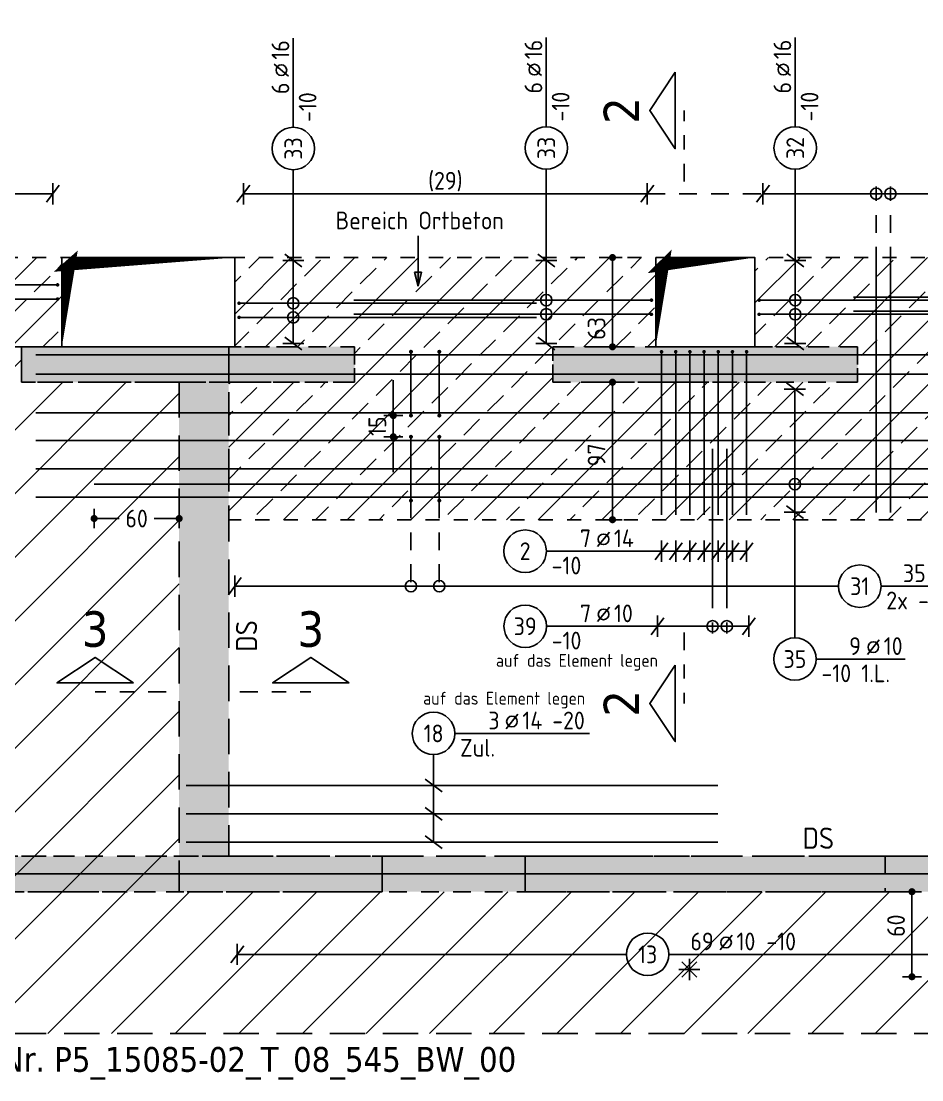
# Model space of a CAD drawing. Extents: x -10 to 81.4, y -8.3 to 49.1.
# Drawn here: x 22.75 to 29.11, y 22 to 29.47 of the extents above; entities that cross this region are included whole.
import ezdxf
from ezdxf.enums import TextEntityAlignment as Align

# ---------------------------------------------------------------- set-up
doc = ezdxf.new("R2010")
doc.units = 0
doc.header["$LTSCALE"] = 0.5
for name, pattern in [('AUSGEZOGEN', [1000.01, 1000, 0.01]), ('DASHED', [0.75, 0.5, -0.25]), ('DOT', [0.175, 0.05, -0.125]), ('STRICHLINIE', [0.75, 0.5, -0.25]), ('STRICHPUNKT2', [0.55, 0.25, -0.125, 0.05, -0.125]), ('VERDECKT', [0.375, 0.25, -0.125])]:
    doc.linetypes.add(name, pattern=pattern)
for name, color, linetype in [('1.OG', 7, 'Continuous'), ('ACHSEN', 7, 'Continuous'), ('BETON', 7, 'Continuous'), ('DS', 7, 'Continuous'), ('grau_hell', 7, 'Continuous'), ('grau_mittel', 7, 'Continuous'), ('HILFE', 7, 'Continuous'), ('MASSE', 7, 'Continuous'), ('OBJEKT', 7, 'Continuous'), ('RND', 7, 'Continuous'), ('SCHATTEN', 7, 'Continuous'), ('SCHNITTE', 7, 'Continuous'), ('SCHRAFF', 7, 'Continuous'), ('TEXT', 7, 'Continuous'), ('VERDECKT', 7, 'Continuous'), ('VERDECKT2', 7, 'Continuous')]:
    doc.layers.add(name, color=color, linetype=linetype)
doc.styles.add('helv', font='tahoma.ttf')
doc.styles.add('txt', font='isocp.shx')
doc.dimstyles.new('DOT_I', dxfattribs={"dimscale": 0.5, "dimtxt": 0.25, "dimasz": 0.25, "dimexe": 0.1, "dimexo": 0.3, "dimgap": 0.1, "dimtad": 1, "dimdec": 3, "dimzin": 3, "dimtxsty": 'txt', "dimblk": 'DOT', "dimblk1": 'DOT', "dimblk2": 'DOT', "dimsah": 1, "dimcen": 0.1, "dimse1": 1, "dimse2": 1, "dimazin": 0, "dimtfac": 1, "dimtdec": 4, "dimtix": 1, "dimtmove": 2, "dimatfit": 3, "dimfxl": 0, "dimtvp": 1, "dimtolj": 1, "dimtzin": 0, "dimarcsym": 0})

# ---------------------------------------------------------------- blocks, each defined once
blk = doc.blocks.new('RND_LEI')
at = {"layer": 'RND', "color": 7, "linetype": 'Continuous'}
blk.add_line((1.022, 0.066), (1.19, 0.27), dxfattribs=at)
for centre, radius in [((0, 0), 0.3), ((1.106, 0.168), 0.075)]:
    blk.add_circle(centre, radius, dxfattribs=at)
at = {"layer": 'RND', "color": 7, "linetype": 'Continuous', "style": 'txt'}
blk.add_attdef('ANZ', text='', height=0.25, dxfattribs=at).set_placement((0.931, 0.057), align=Align.RIGHT)
for tag, p in [('DUM', (1.253, 0.057)), ('ABSTD', (1.674, 0.057)), ('POSTXT', (0.374, -0.327))]:
    blk.add_attdef(tag, p, '', height=0.25, dxfattribs=at)
blk.add_attdef('POSL', text='', height=0.25, dxfattribs=at).set_placement((0, 0), align=Align.MIDDLE)
blk = doc.blocks.new('lei_gre')
at = {"layer": 'RND', "color": 7, "linetype": 'Continuous'}
for p, q in [((0, 0.15), (0, -0.15)), ((-0.09, -0.12), (0.09, 0.12))]:
    blk.add_line(p, q, dxfattribs=at)
blk = doc.blocks.new('SCHN-1')
at = {"layer": 'SCHNITTE', "color": 5, "linetype": 'Continuous'}
blk.add_lwpolyline([(0.54, 0.125), (0, 0.485), (-0.54, 0.125)], close=True, dxfattribs=at)
at = {"layer": 'SCHNITTE', "color": 6, "linetype": 'Continuous', "style": 'helv'}
blk.add_attdef('SCHN-1', text='', height=0.5, dxfattribs=at).set_placement((0, 0.635), align=Align.CENTER)
blk = doc.blocks.new('DOT')
at = {"layer": 'MASSE', "color": 7, "linetype": 'Continuous'}
for p, q in [((0, 0), (-1, 0)), ((0, 0.54), (0, -0.54))]:
    blk.add_line(p, q, dxfattribs=at)
at = {"layer": 'MASSE', "color": 7, "linetype": 'Continuous', "const_width": 0.2}
blk.add_lwpolyline([(-0.1, 0, 1), (0.1, 0, 1)], format="xyb", close=True, dxfattribs=at)
blk = doc.blocks.new('*D165')
at = {"layer": 'Defpoints', "color": 0, "linetype": 'AUSGEZOGEN', "transparency": 16777216}
for p in [(29.0379, 23.3263), (29.0379, 23.3263), (29.0379, 22.7263)]:
    blk.add_point(p, dxfattribs=at)
at = {"layer": 'MASSE', "color": 0, "linetype": 'AUSGEZOGEN', "lineweight": -2, "transparency": 16777216}
blk.add_line((29.0379, 22.8513), (29.0379, 23.2013), dxfattribs=at)
at = {"layer": 'MASSE', "color": 0, "linetype": 'AUSGEZOGEN', "lineweight": -2, "transparency": 16777216, "xscale": 0.125, "yscale": 0.125, "zscale": 0.125}
for p, rotation in [((29.0379, 23.3263), 90), ((29.0379, 22.7263), 270)]:
    blk.add_blockref('DOT', p, dxfattribs=dict(at, rotation=rotation))
at = {"layer": 'MASSE', "color": 0, "linetype": 'AUSGEZOGEN', "transparency": 16777216, "insert": (28.9254, 23.0863), "char_height": 0.125, "attachment_point": 5, "rotation": 90, "style": 'txt'}
blk.add_mtext('\\A1;60', dxfattribs=at)
blk = doc.blocks.new('748860')
at = {"layer": 'HILFE', "color": 102, "linetype": 'AUSGEZOGEN'}
for p, q in [((0, 0.075), (0, -0.075)), ((0.075, 0), (-0.075, 0)), ((0.053, -0.053), (-0.053, 0.053)), ((0.053, 0.053), (-0.053, -0.053))]:
    blk.add_line(p, q, dxfattribs=at)
blk = doc.blocks.new('Pfeillinie')
at = {"layer": 'TEXT', "linetype": 'Continuous'}
blk.add_hatch(color=7, dxfattribs=at).paths.add_polyline_path([(0, 0), (-0.8, 0.2), (-0.8, 0), (-0.8, -0.2)])
at = {"layer": 'TEXT', "color": 7, "linetype": 'Continuous'}
for p, q in [((-0.8, 0), (-0.8, 0.2)), ((-0.8, 0.2), (0, 0)), ((-0.8, 0), (-0.8, -0.2)), ((-0.8, -0.2), (0, 0))]:
    blk.add_line(p, q, dxfattribs=at)
blk = doc.blocks.new('*D176')
at = {"layer": 'Defpoints', "color": 0, "linetype": 'AUSGEZOGEN', "transparency": 16777216}
for p in [(25.3779, 26.6863), (25.3779, 26.6863), (25.3779, 26.5363)]:
    blk.add_point(p, dxfattribs=at)
at = {"layer": 'MASSE', "color": 0, "linetype": 'AUSGEZOGEN', "lineweight": -2, "transparency": 16777216}
for p, q in [((25.3779, 26.8113), (25.3779, 26.9363)), ((25.3779, 26.5363), (25.3779, 26.6863)), ((25.3779, 26.4113), (25.3779, 26.2863))]:
    blk.add_line(p, q, dxfattribs=at)
at = {"layer": 'MASSE', "color": 0, "linetype": 'AUSGEZOGEN', "lineweight": -2, "transparency": 16777216, "xscale": 0.125, "yscale": 0.125, "zscale": 0.125}
for p, rotation in [((25.3779, 26.6863), 270), ((25.3779, 26.5363), 90)]:
    blk.add_blockref('DOT', p, dxfattribs=dict(at, rotation=rotation))
at = {"layer": 'MASSE', "color": 0, "linetype": 'AUSGEZOGEN', "transparency": 16777216, "insert": (25.2654, 26.6113), "char_height": 0.125, "attachment_point": 5, "rotation": 90, "style": 'txt'}
blk.add_mtext('\\A1;15', dxfattribs=at)
blk = doc.blocks.new('*D177')
at = {"layer": 'Defpoints', "color": 0, "linetype": 'AUSGEZOGEN', "transparency": 16777216}
for p in [(23.267, 25.9595), (23.267, 25.9595), (23.867, 25.9595)]:
    blk.add_point(p, dxfattribs=at)
at = {"layer": 'MASSE', "color": 0, "linetype": 'AUSGEZOGEN', "lineweight": -2, "transparency": 16777216}
for p, q in [((23.392, 25.9595), (23.4444, 25.9595)), ((23.742, 25.9595), (23.6895, 25.9595))]:
    blk.add_line(p, q, dxfattribs=at)
at = {"layer": 'MASSE', "color": 0, "linetype": 'AUSGEZOGEN', "lineweight": -2, "transparency": 16777216, "xscale": 0.125, "yscale": 0.125, "zscale": 0.125, "rotation": 180}
blk.add_blockref('DOT', (23.267, 25.9595), dxfattribs=at)
at = {"layer": 'MASSE', "color": 0, "linetype": 'AUSGEZOGEN', "lineweight": -2, "transparency": 16777216, "xscale": 0.125, "yscale": 0.125, "zscale": 0.125}
blk.add_blockref('DOT', (23.867, 25.9595), dxfattribs=at)
at = {"layer": 'MASSE', "color": 0, "linetype": 'AUSGEZOGEN', "transparency": 16777216, "insert": (23.567, 25.9595), "char_height": 0.125, "attachment_point": 5, "style": 'txt'}
blk.add_mtext('\\A1;60', dxfattribs=at)
blk = doc.blocks.new('*D178')
at = {"layer": 'Defpoints', "color": 0, "linetype": 'AUSGEZOGEN', "transparency": 16777216}
for p in [(26.9247, 27.8013), (26.9247, 27.8013), (26.9247, 27.1713)]:
    blk.add_point(p, dxfattribs=at)
at = {"layer": 'MASSE', "color": 0, "linetype": 'AUSGEZOGEN', "lineweight": -2, "transparency": 16777216}
blk.add_line((26.9247, 27.2963), (26.9247, 27.6763), dxfattribs=at)
at = {"layer": 'MASSE', "color": 0, "linetype": 'AUSGEZOGEN', "lineweight": -2, "transparency": 16777216, "xscale": 0.125, "yscale": 0.125, "zscale": 0.125}
for p, rotation in [((26.9247, 27.8013), 90), ((26.9247, 27.1713), 270)]:
    blk.add_blockref('DOT', p, dxfattribs=dict(at, rotation=rotation))
at = {"layer": 'MASSE', "color": 0, "linetype": 'AUSGEZOGEN', "transparency": 16777216, "insert": (26.8122, 27.3009), "char_height": 0.125, "attachment_point": 5, "rotation": 90, "style": 'txt'}
blk.add_mtext('\\A1;63', dxfattribs=at)
blk = doc.blocks.new('*D179')
at = {"layer": 'Defpoints', "color": 0, "linetype": 'AUSGEZOGEN', "transparency": 16777216}
for p in [(26.9247, 26.9213), (26.9247, 26.9213), (26.9247, 25.9513)]:
    blk.add_point(p, dxfattribs=at)
at = {"layer": 'MASSE', "color": 0, "linetype": 'AUSGEZOGEN', "lineweight": -2, "transparency": 16777216}
blk.add_line((26.9247, 26.0763), (26.9247, 26.7963), dxfattribs=at)
at = {"layer": 'MASSE', "color": 0, "linetype": 'AUSGEZOGEN', "lineweight": -2, "transparency": 16777216, "xscale": 0.125, "yscale": 0.125, "zscale": 0.125}
for p, rotation in [((26.9247, 26.9213), 90), ((26.9247, 25.9513), 270)]:
    blk.add_blockref('DOT', p, dxfattribs=dict(at, rotation=rotation))
at = {"layer": 'MASSE', "color": 0, "linetype": 'AUSGEZOGEN', "transparency": 16777216, "insert": (26.8122, 26.4084), "char_height": 0.125, "attachment_point": 5, "rotation": 90, "style": 'txt'}
blk.add_mtext('\\A1;97', dxfattribs=at)

msp = doc.modelspace()

# ---------------------------------------------------------------- hatches: boundary and pattern name
at = {"layer": '1.OG', "linetype": 'AUSGEZOGEN'}
h = msp.add_hatch(dxfattribs=at)
h.set_pattern_fill('DOTS', scale=0.8, double=1)
h.set_pattern_definition([(0, (-74.13047, 277.732794), (0.025, 0.05), [0, -0.05])])
h.paths.add_polyline_path([(4.6895, 37.5263), (8.1795, 37.5263), (8.1795, 29.5763), (8.5795, 29.5763), (8.5795, 29.8263), (8.4295, 29.8263), (8.4295, 37.5263), (10.6795, 37.5263), (10.6795, 29.8263), (9.4645, 29.8263), (9.4645, 29.5763), (10.9295, 29.5763), (10.9295, 37.8263), (4.5295, 37.8263), (4.5295, 30.7513), (4.4795, 30.7513), (4.4795, 26.0213), (4.0245, 26.0213), (4.0245, 25.7213), (4.6895, 25.7213)])
h.paths.add_polyline_path([(8.1795, 23.3263), (8.5795, 23.3263), (8.5795, 23.5763), (8.4295, 23.5763), (8.4295, 27.7013), (14.5145, 27.7013), (14.5145, 23.5763), (14.3645, 23.5763), (14.3645, 23.3263), (14.9145, 23.3263), (14.9145, 23.5763), (14.7645, 23.5763), (14.7644, 26.2613), (17.6145, 26.2613), (17.6145, 23.5763), (16.0495, 23.5763), (16.0495, 23.3263), (25.2995, 23.3263), (25.2995, 23.5763), (20.2295, 23.5763), (20.2295, 26.9213), (21.3545, 26.9213), (21.3545, 27.1713), (20.2295, 27.1713), (20.2295, 27.9513), (17.4645, 27.9513), (17.4645, 27.7013), (17.6145, 27.7013), (17.6145, 26.5113), (14.7645, 26.5113), (14.7645, 27.7013), (16.5795, 27.7013), (16.5795, 27.9513), (8.1795, 27.9513)])
h.paths.add_polyline_path([(9.5895, 23.5763), (9.5895, 23.3263), (13.3545, 23.3263), (13.3545, 23.5763)], flags=17)
h.paths.add_polyline_path([(17.8645, 23.5763), (18.7795, 23.5763), (18.7795, 27.7013), (17.8645, 27.7013)], flags=16)
h.paths.add_polyline_path([(19.9795, 27.7013), (19.0295, 27.7013), (19.0295, 23.5763), (19.9795, 23.5763)], flags=16)
h.paths.add_polyline_path([(43.4545, 23.3013), (43.4545, 23.6013), (43.1545, 23.6013), (43.1545, 23.3013)])
h.paths.add_polyline_path([(43.4545, 30.3263), (43.1545, 30.3263), (43.1545, 29.5763), (43.4545, 29.5763)], flags=17)
h.paths.add_polyline_path([(39.6795, 37.5263), (43.1545, 37.5263), (43.1545, 32.8263), (43.4545, 32.8263), (43.4545, 37.8263), (36.9295, 37.8263), (36.9295, 29.5763), (38.3945, 29.5763), (38.3945, 29.8263), (37.1795, 29.8263), (37.1795, 37.5263), (39.4295, 37.5263), (39.4295, 29.8263), (39.2795, 29.8263), (39.2795, 29.5763), (39.6795, 29.5763)])
h.paths.add_polyline_path([(36.9295, 27.7013), (36.9295, 26.836), (37.1795, 26.836), (37.1795, 27.9513), (31.1045, 27.9513), (31.1045, 27.1713), (30.0545, 27.1713), (30.0545, 26.9213), (31.1045, 26.9213), (31.1045, 23.5763), (26.3095, 23.5763), (26.3095, 23.3263), (31.5045, 23.3263), (31.5045, 23.5763), (31.3545, 23.5763), (31.3545, 25.5513), (31.5045, 25.5513), (31.5045, 25.8013), (31.3545, 25.8013), (31.3545, 27.7013)])
h.paths.add_polyline_path([(33.9795, 25.5513), (33.9795, 23.5763), (32.3895, 23.5763), (32.3895, 23.3263), (37.1795, 23.3263), (37.1795, 24.0363), (36.9295, 24.0363), (36.9295, 23.5763), (34.2295, 23.5763), (34.2295, 25.5513), (36.9295, 25.5513), (36.9295, 25.0863), (37.1795, 25.0863), (37.1795, 25.951), (36.9295, 25.951), (36.9295, 25.8013), (32.3895, 25.8013), (32.3895, 25.5513)])
h.paths.add_polyline_path([(28.6545, 26.9213), (28.6545, 27.1713), (26.5045, 27.1713), (26.5045, 26.9213)], flags=17)
h.paths.add_polyline_path([(22.7545, 27.1713), (22.7545, 26.9213), (25.1045, 26.9213), (25.1045, 27.1713)], flags=17)
h.paths.add_polyline_path([(13.6295, 30.3263), (13.3795, 30.3263), (13.3795, 29.6313), (13.6295, 29.6313)])
h.paths.add_polyline_path([(15.4795, 29.6313), (15.7295, 29.6313), (15.7295, 30.3263), (15.4795, 30.3263)])
h.paths.add_polyline_path([(17.1295, 29.6313), (17.3795, 29.6313), (17.3795, 30.3263), (17.1295, 30.3263)])
h.paths.add_polyline_path([(19.2295, 29.6313), (19.4795, 29.6313), (19.4795, 30.3263), (19.2295, 30.3263)])
h.paths.add_polyline_path([(20.8795, 29.6313), (21.1295, 29.6313), (21.1295, 30.3263), (20.8795, 30.3263)])
h.paths.add_polyline_path([(22.9795, 29.6313), (23.2295, 29.6313), (23.2295, 30.3263), (22.9795, 30.3263)])
h.paths.add_polyline_path([(24.6295, 29.6313), (24.8795, 29.6313), (24.8795, 30.3263), (24.6295, 30.3263)])
h.paths.add_polyline_path([(26.7295, 29.6313), (26.9795, 29.6313), (26.9795, 30.3263), (26.7295, 30.3263)])
h.paths.add_polyline_path([(28.3795, 29.6313), (28.6295, 29.6313), (28.6295, 30.3263), (28.3795, 30.3263)])
h.paths.add_polyline_path([(30.4795, 29.6313), (30.7295, 29.6313), (30.7295, 30.3263), (30.4795, 30.3263)])
h.paths.add_polyline_path([(32.1295, 29.6313), (32.3795, 29.6313), (32.3795, 30.3263), (32.1295, 30.3263)])
h.paths.add_polyline_path([(34.4795, 30.3263), (34.2295, 30.3263), (34.2295, 29.6313), (34.4795, 29.6313)])
h.paths.add_polyline_path([(29.4045, 37.8263), (29.4045, 37.5263), (29.7045, 37.5263), (29.7045, 37.8263)])
h.paths.add_polyline_path([(21.9045, 37.8263), (21.9045, 37.5263), (22.2045, 37.5263), (22.2045, 37.8263)])
h.paths.add_polyline_path([(14.4045, 37.8263), (14.4045, 37.5263), (14.7045, 37.5263), (14.7045, 37.8263)])
h.paths.add_polyline_path([(4.4795, 22.3263), (4.6895, 22.3263), (4.6895, 23.6713), (4.0245, 23.6713), (4.0245, 23.3713), (4.4795, 23.3713)])
at = {"layer": 'grau_hell', "linetype": 'AUSGEZOGEN'}
h = msp.add_hatch(dxfattribs=at)
h.set_pattern_fill('ANSI31', color=9, scale=0.1, style=0, double=1)
h.set_pattern_definition([(45, (-4e-15, 40.2461), (-0.2245064, 0.2245064), [])])
h.paths.add_polyline_path([(4.4795, 26.0213), (4.0245, 26.0213), (4.0245, 23.3713), (4.4795, 23.3713), (4.4795, 22.3263), (43.4545, 22.3263), (43.4545, 33.3363), (41.7045, 33.3363), (41.7045, 33.1963), (41.1295, 33.1963), (41.1295, 33.3363), (39.6795, 33.3363), (39.6795, 29.5763), (39.2795, 29.5763), (39.2795, 29.8263), (38.3945, 29.8263), (38.3945, 29.5763), (36.9294, 29.5763), (36.9294, 27.7013), (31.3545, 27.7013), (31.3545, 23.3263), (23.867, 23.3263), (23.867, 26.9213), (22.7545, 26.9213), (22.7545, 27.1713), (21.3545, 27.1713), (21.3545, 26.9213), (19.9795, 26.9213), (19.9795, 23.5763), (17.8645, 23.5763), (17.8645, 27.7013), (17.4645, 27.7013), (17.4645, 27.9513), (16.5795, 27.9513), (16.5795, 27.7013), (10.9295, 27.7013), (10.9295, 29.5763), (9.4645, 29.5763), (9.4645, 29.8263), (8.5795, 29.8263), (8.5795, 29.5763), (8.1795, 29.5763), (8.1795, 32.3363), (6.7295, 32.3363), (6.7295, 32.1963), (6.2045, 32.1963), (6.2045, 32.3363), (4.5295, 32.3363), (4.5295, 30.7513), (4.4795, 30.7513)])
at = {"layer": 'grau_hell'}
msp.add_hatch(color=9, dxfattribs=at).paths.add_polyline_path([(23.867, 23.5763), (24.217, 23.5763), (24.217, 26.9213), (23.867, 26.9213)])
at = {"layer": 'grau_mittel'}
h = msp.add_hatch(color=61, dxfattribs=at)
h.paths.add_polyline_path([(8.1795, 37.5263), (8.1795, 37.8263), (4.5295, 37.8263), (4.5295, 32.3363), (4.6895, 32.3363), (4.6895, 37.5263)])
h.paths.add_polyline_path([(4.5295, 30.7513), (4.4795, 30.7513), (4.4795, 26.0213), (4.0245, 26.0213), (4.0245, 25.7213), (4.6895, 25.7213), (4.6895, 32.3363), (4.5295, 32.3363)])
h.paths.add_polyline_path([(4.4045, 25.7213), (4.4045, 23.6713), (4.6895, 23.6713), (4.7545, 23.6713), (4.7545, 25.7213), (4.6895, 25.7213)])
h.paths.add_polyline_path([(4.4795, 23.3713), (4.4795, 22.3263), (4.6895, 22.3263), (4.6895, 23.6713), (4.0245, 23.6713), (4.0245, 23.3713)])
h.paths.add_polyline_path([(9.5895, 23.3263), (9.5895, 23.5763), (8.5792, 23.5763), (8.5792, 23.3263)], flags=17)
h.paths.add_polyline_path([(8.1795, 23.3263), (8.5792, 23.3263), (8.5792, 23.5763), (8.4295, 23.5763), (8.4295, 27.7013), (14.5145, 27.7013), (14.5145, 27.2063), (14.7645, 27.2063), (14.7645, 27.7013), (14.9145, 27.7013), (15.8245, 27.7013), (15.8245, 27.9513), (8.1795, 27.9513)])
h.paths.add_polyline_path([(9.5895, 23.3263), (9.7895, 23.3263), (9.7895, 23.5763), (9.5895, 23.5763)], flags=17)
h.paths.add_polyline_path([(9.9895, 23.5763), (9.9895, 23.3263), (12.9545, 23.3263), (12.9545, 23.5763)], flags=17)
h.paths.add_polyline_path([(13.3545, 23.5763), (13.1545, 23.5763), (13.1545, 23.3263), (13.3545, 23.3263)], flags=17)
h.paths.add_polyline_path([(13.3545, 23.5763), (13.3545, 23.3263), (14.3645, 23.3263), (14.3645, 23.5763)], flags=17)
h.paths.add_polyline_path([(14.7645, 23.5763), (14.7645, 26.0113), (14.7644, 26.0113), (14.7644, 26.2613), (15.0145, 26.2613), (16.1245, 26.2613), (16.1245, 26.5113), (14.7645, 26.5113), (14.7645, 26.6613), (14.7645, 27.0563), (14.5145, 27.0563), (14.5145, 23.5763), (14.3645, 23.5763), (14.3645, 23.3263), (14.9145, 23.3263), (14.9145, 23.5763)])
h.paths.add_polyline_path([(15.9245, 23.3263), (15.9245, 23.5763), (14.9145, 23.5763), (14.9145, 23.3263)], flags=17)
h.paths.add_polyline_path([(15.9245, 23.3263), (16.1245, 23.3263), (16.1245, 23.5763), (15.9245, 23.5763)], flags=17)
h.paths.add_polyline_path([(17.8645, 26.2613), (17.8645, 26.5113), (16.3245, 26.5113), (16.3245, 26.2613)])
h.paths.add_polyline_path([(16.2245, 27.9513), (16.2245, 27.7013), (16.5795, 27.7013), (16.5795, 27.9513)])
h.paths.add_polyline_path([(16.5795, 27.7013), (17.4645, 27.7013), (17.4645, 27.9513), (16.5795, 27.9513)])
h.paths.add_polyline_path([(25.1045, 26.9213), (25.1045, 27.1713), (22.7545, 27.1713), (22.7545, 26.9213)])
h.paths.add_polyline_path([(28.8495, 23.3263), (28.8495, 23.5763), (20.7295, 23.5763), (20.7295, 23.3263)])
h.paths.add_polyline_path([(28.8495, 23.5763), (28.8495, 23.3263), (29.8595, 23.3263), (29.8595, 23.5763)])
h.paths.add_polyline_path([(29.8595, 23.5763), (29.8595, 23.3263), (30.0595, 23.3263), (30.0595, 23.5763)])
h.paths.add_polyline_path([(30.2595, 23.5763), (30.2595, 23.3263), (31.5045, 23.3263), (31.5045, 23.5763), (31.3545, 23.5763), (31.3545, 25.3513), (31.1045, 25.3513), (31.1045, 23.5763)])
h.paths.add_polyline_path([(31.5045, 23.5763), (31.5045, 23.3263), (32.3895, 23.3263), (32.3895, 23.5763)])
h.paths.add_polyline_path([(32.3895, 23.5763), (32.3895, 23.3263), (33.0945, 23.3263), (33.0945, 23.5763)], flags=17)
h.paths.add_polyline_path([(37.1795, 23.3263), (37.1795, 24.0363), (36.9295, 24.0363), (36.9295, 23.5763), (34.2295, 23.5763), (34.2295, 25.5513), (36.9295, 25.5513), (36.9295, 25.0863), (37.1795, 25.0863), (37.1795, 25.3363), (37.0995, 25.3363), (37.0995, 25.4863), (37.1795, 25.4863), (37.1795, 25.951), (36.9295, 25.951), (36.9295, 25.8013), (32.3895, 25.8013), (32.3895, 25.5513), (33.9795, 25.5513), (33.9795, 23.5763), (33.6945, 23.5763), (33.6945, 23.3263)])
h.paths.add_polyline_path([(31.5045, 25.8013), (31.5045, 25.5513), (32.3895, 25.5513), (32.3895, 25.8013)])
h.paths.add_polyline_path([(31.5045, 25.8013), (31.3546, 25.8013), (31.3545, 25.8013), (31.3545, 26.7219), (31.1045, 26.7219), (31.1045, 25.5513), (31.5045, 25.5513)])
h.paths.add_polyline_path([(31.3545, 26.9213), (31.3545, 27.7013), (32.7345, 27.7013), (32.7345, 27.9513), (31.1045, 27.9513), (31.1045, 27.1713), (30.6045, 27.1713), (30.0545, 27.1713), (30.0545, 26.9213)])
h.paths.add_polyline_path([(26.5045, 27.1713), (26.5045, 26.9213), (28.6545, 26.9213), (28.6545, 27.1713)])
h.paths.add_polyline_path([(36.0295, 27.7013), (36.0295, 27.9513), (33.3345, 27.9513), (33.3345, 27.7013)])
h.paths.add_polyline_path([(36.6295, 27.9513), (36.6295, 27.7013), (37.1795, 27.7013), (37.1795, 27.9513)])
h.paths.add_polyline_path([(36.9295, 26.836), (37.1795, 26.836), (37.1795, 27.1013), (36.9295, 27.1013)])
h.paths.add_polyline_path([(36.9295, 25.951), (37.1795, 25.951), (37.1795, 26.836), (36.9295, 26.836)])
h.paths.add_polyline_path([(36.9295, 24.0363), (37.1795, 24.0363), (37.1795, 25.0863), (36.9295, 25.0863)], flags=17)
h.paths.add_polyline_path([(36.9294, 28.5013), (37.1795, 28.5013), (37.1795, 29.5763), (36.9294, 29.5763)])
h.paths.add_polyline_path([(37.9945, 29.5763), (37.9945, 29.8263), (37.1795, 29.8263), (37.1795, 37.5263), (39.4295, 37.5263), (39.4295, 29.8263), (39.2795, 29.8263), (39.2795, 29.5763), (39.6795, 29.5763), (39.6795, 37.5263), (39.6795, 37.8263), (36.9295, 37.8263), (36.9295, 29.5763)])
h.paths.add_polyline_path([(38.3945, 29.8263), (38.1945, 29.8263), (38.1945, 29.5763), (38.3945, 29.5763)], flags=17)
h.paths.add_polyline_path([(39.2795, 29.5763), (39.2795, 29.8263), (38.3945, 29.8263), (38.3945, 29.5763)], flags=17)
h.paths.add_polyline_path([(43.1545, 37.5263), (43.1545, 33.5443), (43.1545, 33.3363), (43.4545, 33.3363), (43.4545, 37.8263), (39.6795, 37.8263), (39.6795, 37.5263)])
h.paths.add_polyline_path([(43.4545, 33.3363), (43.1545, 33.3363), (43.1545, 32.8263), (43.4545, 32.8263)])
h.paths.add_polyline_path([(43.1545, 30.3263), (43.4545, 30.3263), (43.4545, 32.8263), (43.1545, 32.8263)])
h.paths.add_polyline_path([(43.4545, 30.3263), (43.1545, 30.3263), (43.1545, 29.5763), (43.4545, 29.5763)])
h.paths.add_polyline_path([(39.6795, 29.8263), (39.6795, 29.5763), (43.1545, 29.5763), (43.1545, 29.8263)])
h.paths.add_polyline_path([(43.1545, 23.6013), (43.4545, 23.6013), (43.4545, 29.5763), (43.1545, 29.5763)])
h.paths.add_polyline_path([(43.1545, 22.3263), (43.4545, 22.3263), (43.4545, 23.3013), (43.1545, 23.3013)])
h.paths.add_polyline_path([(43.4545, 23.3013), (43.4545, 23.6013), (43.1545, 23.6013), (43.1545, 23.3013)])
h.paths.add_polyline_path([(34.2295, 29.6313), (34.4795, 29.6313), (34.4795, 30.3263), (34.2295, 30.3263)])
h.paths.add_polyline_path([(32.1295, 29.6313), (32.3795, 29.6313), (32.3795, 30.3263), (32.1295, 30.3263)])
h.paths.add_polyline_path([(30.4795, 29.6313), (30.7295, 29.6313), (30.7295, 30.3263), (30.4795, 30.3263)])
h.paths.add_polyline_path([(28.3795, 29.6313), (28.6295, 29.6313), (28.6295, 30.3263), (28.3795, 30.3263)])
h.paths.add_polyline_path([(26.7295, 29.6313), (26.9795, 29.6313), (26.9795, 30.3263), (26.7295, 30.3263)])
h.paths.add_polyline_path([(24.8795, 30.3263), (24.6295, 30.3263), (24.6295, 29.6313), (24.8795, 29.6313)])
h.paths.add_polyline_path([(23.2295, 30.3263), (22.9795, 30.3263), (22.9795, 29.6313), (23.2295, 29.6313)])
h.paths.add_polyline_path([(20.8795, 29.6313), (21.1295, 29.6313), (21.1295, 30.3263), (20.8795, 30.3263)])
h.paths.add_polyline_path([(19.4795, 30.3263), (19.2295, 30.3263), (19.2295, 29.6313), (19.4795, 29.6313)])
h.paths.add_polyline_path([(17.1295, 29.6313), (17.3795, 29.6313), (17.3795, 30.3263), (17.1295, 30.3263)])
h.paths.add_polyline_path([(15.4795, 29.6313), (15.7295, 29.6313), (15.7295, 30.3263), (15.4795, 30.3263)])
h.paths.add_polyline_path([(13.3795, 29.6313), (13.6295, 29.6313), (13.6295, 30.3263), (13.3795, 30.3263)])
h.paths.add_polyline_path([(36.9295, 37.5263), (36.9295, 37.8263), (29.7045, 37.8263), (29.7045, 37.5263)])
h.paths.add_polyline_path([(29.4045, 37.5263), (29.7045, 37.5263), (29.7045, 37.8263), (29.4045, 37.8263)])
h.paths.add_polyline_path([(22.2045, 37.8263), (22.2045, 37.5263), (29.4045, 37.5263), (29.4045, 37.8263)])
h.paths.add_polyline_path([(22.2045, 37.8263), (21.9045, 37.8263), (21.9045, 37.5263), (22.2045, 37.5263)])
h.paths.add_polyline_path([(14.7045, 37.8263), (14.7045, 37.5263), (21.9045, 37.5263), (21.9045, 37.8263)])
h.paths.add_polyline_path([(14.7045, 37.5263), (14.7045, 37.8263), (14.4045, 37.8263), (14.4045, 37.5263)])
h.paths.add_polyline_path([(10.9295, 37.8263), (10.9295, 37.5263), (14.4045, 37.5263), (14.4045, 37.8263)])
h.paths.add_polyline_path([(10.6795, 37.5263), (10.6795, 29.8263), (9.9795, 29.8263), (9.8645, 29.8263), (9.8645, 29.5763), (10.9295, 29.5763), (10.9295, 37.8263), (8.1795, 37.8263), (8.1795, 37.5263), (8.1795, 32.6613), (8.1795, 29.5763), (8.5795, 29.5763), (8.5795, 29.8263), (8.4295, 29.8263), (8.4295, 37.5263), (8.6295, 37.5263)])
h.paths.add_polyline_path([(9.4645, 29.5763), (9.6645, 29.5763), (9.6645, 29.8263), (9.4645, 29.8263)], flags=17)
h.paths.add_polyline_path([(9.4645, 29.5763), (9.4645, 29.8263), (8.5795, 29.8263), (8.5795, 29.5763)], flags=17)
h.paths.add_polyline_path([(8.1795, 29.5763), (8.1795, 29.8263), (4.7545, 29.8263), (4.7545, 29.5763)])
at = {"layer": 'SCHRAFF', "transparency": 33554687}
h = msp.add_hatch(dxfattribs=at)
h.set_pattern_fill('ANSI33', color=171, scale=0.05, double=1)
h.paths.add_polyline_path([(23.0395, 27.1713), (23.0395, 27.8013), (20.2295, 27.8013), (20.2295, 27.4213), (20.4795, 27.4213), (20.4795, 27.1713)])
h.paths.add_polyline_path([(25.1045, 26.9213), (24.217, 26.9213), (24.217, 25.9513), (31.1045, 25.9513), (31.1045, 26.9213), (30.0545, 26.9213), (30.0545, 27.1713), (30.6045, 27.1713), (30.6044, 27.8013), (27.9295, 27.8013), (27.9295, 27.1713), (28.6545, 27.1713), (28.6545, 26.9213), (26.5045, 26.9213), (26.5045, 27.1713), (27.2295, 27.1713), (27.2295, 27.8013), (24.2595, 27.8013), (24.2595, 27.1713), (25.1045, 27.1713)])

# ---------------------------------------------------------------- linework, layer by layer
at = {"layer": '1.OG', "color": 7, "linetype": 'DOT', "lineweight": -2}
for points in [[(26.3095, 23.5763), (31.1045, 23.5763), (31.1045, 26.9213), (30.0545, 26.9213), (30.0545, 27.1713), (31.1045, 27.1713), (31.1045, 27.9513), (37.1795, 27.9513), (37.1795, 26.836), (36.9295, 26.836), (36.9295, 27.7013), (31.3545, 27.7013), (31.3545, 25.8013), (31.5045, 25.8013), (31.5045, 25.5513), (31.3545, 25.5513), (31.3545, 23.5763), (31.5045, 23.5763), (31.5045, 23.3263), (26.3095, 23.3263), (26.3095, 23.5763)], [(20.2295, 23.5763), (25.2995, 23.5763), (25.2995, 23.3263), (16.0495, 23.3263)]]:
    msp.add_lwpolyline(points, dxfattribs=at)
for points in [[(22.7545, 26.9213), (25.1045, 26.9213), (25.1045, 27.1713), (22.7545, 27.1713)], [(26.5045, 26.9213), (28.6545, 26.9213), (28.6545, 27.1713), (26.5045, 27.1713)]]:
    msp.add_lwpolyline(points, close=True, dxfattribs=at)
at = {"layer": 'ACHSEN', "color": 140, "linetype": 'AUSGEZOGEN'}
msp.add_line((43.4545, 23.4513), (2.2545, 23.4513), dxfattribs=at)
at = {"layer": 'BETON', "color": 6, "linetype": 'AUSGEZOGEN'}
for points in [[(23.0395, 27.8013), (24.2595, 27.8013), (24.2595, 27.1713), (23.0395, 27.1713)], [(27.2295, 27.8013), (27.9295, 27.8013), (27.9295, 27.1713), (27.2295, 27.1713)]]:
    msp.add_lwpolyline(points, close=True, dxfattribs=at)
at = {"layer": 'DS', "color": 1, "linetype": 'DASHED'}
for p, q in [((20.4795, 27.1713), (23.0395, 27.1713)), ((22.7545, 26.9213), (22.7545, 27.1713)), ((24.217, 27.1713), (24.217, 23.5763)), ((23.867, 26.9213), (22.7545, 26.9213)), ((23.867, 26.9213), (23.867, 23.3263)), ((24.217, 23.5763), (31.1045, 23.5764)), ((25.2995, 23.3263), (25.2995, 23.5763)), ((26.3095, 23.3263), (26.3095, 23.5763)), ((25.2995, 23.3263), (23.867, 23.3263)), ((31.3545, 23.3263), (26.3095, 23.3263))]:
    msp.add_line(p, q, dxfattribs=at)
at = {"layer": 'HILFE', "color": 102, "linetype": 'DASHED'}
msp.add_line((43.5545, 22.3263), (2.7545, 22.3263), dxfattribs=at)
at = {"layer": 'HILFE', "color": 171, "linetype": 'DOT'}
msp.add_lwpolyline([(20.2295, 27.8013), (30.6044, 27.8013), (30.6045, 27.1713), (30.0545, 27.1713), (30.0545, 26.9213), (31.1045, 26.9213), (31.1045, 25.9514), (24.217, 25.9513), (24.217, 26.9213), (25.1045, 26.9213), (25.1045, 27.1713), (24.2595, 27.1713), (24.2595, 27.8013), (23.0395, 27.8013), (23.0395, 27.1713), (20.4795, 27.1713), (20.4795, 27.4213), (20.2295, 27.4213), (20.2295, 27.8013)], dxfattribs=at)
msp.add_lwpolyline([(26.5045, 26.9213), (28.6545, 26.9213), (28.6545, 27.1713), (26.5045, 27.1713)], close=True, dxfattribs=at)
at = {"layer": 'OBJEKT', "color": 7, "linetype": 'AUSGEZOGEN'}
msp.add_line((21.3545, 27.1713), (22.7545, 27.1713), dxfattribs=at)
at = {"layer": 'RND', "color": 7, "linetype": 'AUSGEZOGEN'}
for p, q in [((24.6724, 28.7206), (24.6724, 29.3496)), ((26.4578, 28.7243), (26.4578, 29.3532)), ((28.2142, 28.7244), (28.2142, 29.3533)), ((24.6724, 28.4206), (24.6724, 27.7808)), ((26.4578, 28.4243), (26.4578, 27.7808)), ((28.2142, 28.4244), (28.2142, 27.7808)), ((21.0006, 28.2513), (22.9751, 28.2513)), ((24.3201, 28.2513), (27.1704, 28.2513)), ((27.9866, 28.2513), (30.549, 28.2513)), ((24.6724, 27.7808), (24.6724, 27.1953)), ((26.4578, 27.7808), (26.4578, 27.1953)), ((28.2142, 27.7808), (28.2142, 27.1953)), ((28.2121, 26.873), (28.2121, 26.0039)), ((28.2121, 26.0039), (28.2121, 25.1182)), ((26.4582, 25.7288), (27.0982, 25.7288)), ((24.2593, 25.4822), (28.5194, 25.4822)), ((28.8194, 25.4822), (31.0743, 25.4822)), ((27.2424, 25.1993), (26.4587, 25.1993)), ((26.4587, 25.1993), (27.3649, 25.1993)), ((27.8869, 25.1993), (27.2424, 25.1993)), ((28.3621, 24.9682), (28.9896, 24.9682)), ((25.8123, 24.4433), (26.7619, 24.4433)), ((24.2773, 22.8841), (27.0231, 22.8841)), ((27.3231, 22.8841), (31.0387, 22.8841))]:
    msp.add_line(p, q, dxfattribs=at)
at = {"layer": 'RND', "color": 7, "linetype": 'VERDECKT'}
msp.add_line((27.1704, 28.2513), (27.9866, 28.2513), dxfattribs=at)
at = {"layer": 'RND', "color": 102, "linetype": 'VERDECKT'}
for p, q in [((28.7852, 27.7513), (28.7852, 28.3013)), ((28.8852, 27.7513), (28.8852, 28.3013)), ((25.5027, 26.0863), (25.5027, 25.4322)), ((25.7027, 26.0863), (25.7027, 25.4322)), ((27.6311, 25.4513), (27.6311, 25.1493)), ((27.7311, 25.4513), (27.7311, 25.1493))]:
    msp.add_line(p, q, dxfattribs=at)
at = {"layer": 'RND', "color": 102, "linetype": 'AUSGEZOGEN'}
for p, q in [((27.0982, 25.7288), (27.8709, 25.7288)), ((25.6623, 23.6763), (25.6623, 24.2933))]:
    msp.add_line(p, q, dxfattribs=at)
msp.add_lwpolyline([(25.5528, 27.5983), (25.5528, 27.954)], dxfattribs=at)
at = {"layer": 'RND', "color": 1, "linetype": 'AUSGEZOGEN'}
for points in [[(28.7852, 26.0013), (28.7852, 27.7513)], [(28.8852, 26.0013), (28.8852, 27.7513)], [(23.0095, 27.6083), (20.5595, 27.6083)], [(23.0095, 27.5083), (20.5595, 27.5083)], [(27.1995, 27.5004), (25.0995, 27.5004)], [(27.9595, 27.5004), (29.9095, 27.5004)], [(30.5745, 27.5221), (28.6245, 27.5221)], [(24.2895, 27.4787), (26.3895, 27.4787)], [(30.5745, 27.4221), (28.6245, 27.4221)], [(24.2895, 27.3787), (26.3895, 27.3787)], [(27.1995, 27.4004), (25.0995, 27.4004)], [(27.9595, 27.4004), (29.9095, 27.4004)], [(25.5027, 27.1363), (25.5027, 26.6863)], [(25.7027, 27.1363), (25.7027, 26.6863)], [(27.2709, 27.1363), (27.2709, 25.9863)], [(27.3709, 27.1363), (27.3709, 25.9863)], [(27.4709, 27.1363), (27.4709, 25.9863)], [(27.5709, 27.1363), (27.5709, 25.9863)], [(27.6709, 27.1363), (27.6709, 25.9863)], [(27.7709, 27.1363), (27.7709, 25.9863)], [(27.8709, 27.1363), (27.8709, 25.9863)], [(32.3546, 27.1141), (22.8546, 27.1141)], [(32.3546, 26.9793), (22.8546, 26.9793)], [(32.3546, 26.7051), (22.8546, 26.7051)], [(25.5027, 26.5363), (25.5027, 26.0863)], [(25.7027, 26.5363), (25.7027, 26.0863)], [(32.3546, 26.5096), (22.8546, 26.5096)], [(27.6311, 25.4513), (27.6311, 26.4513)], [(27.7311, 25.4513), (27.7311, 26.4513)], [(32.3546, 26.3096), (22.8546, 26.3096)], [(31.967, 26.2018), (23.267, 26.2018)], [(32.3546, 26.1096), (22.8546, 26.1096)], [(27.667, 24.0763), (23.917, 24.0763)], [(27.667, 23.8763), (23.917, 23.8763)], [(27.667, 23.6763), (23.917, 23.6763)]]:
    msp.add_lwpolyline(points, dxfattribs=at)
at = {"layer": 'RND', "color": 7, "linetype": 'AUSGEZOGEN'}
for points, const_width in [([(23.0032, 27.6083, -1), (23.0157, 27.6083, -1)], 0.0125), ([(23.0032, 27.5083, -1), (23.0157, 27.5083, -1)], 0.0125), ([(24.2957, 27.4787, 1), (24.2832, 27.4787, 1)], 0.0125), ([(27.1932, 27.5004, -1), (27.2057, 27.5004, -1)], 0.0125), ([(27.9657, 27.5004, 1), (27.9532, 27.5004, 1)], 0.0125), ([(24.2957, 27.3787, 1), (24.2832, 27.3787, 1)], 0.0125), ([(27.1932, 27.4004, -1), (27.2057, 27.4004, -1)], 0.0125), ([(27.9657, 27.4004, 1), (27.9532, 27.4004, 1)], 0.0125), ([(25.4957, 27.1363, -1), (25.5097, 27.1363, -1)], 0.014), ([(25.6957, 27.1363, -1), (25.7097, 27.1363, -1)], 0.014), ([(27.2772, 27.1363, 1), (27.2647, 27.1363, 1)], 0.0125), ([(27.3772, 27.1363, 1), (27.3647, 27.1363, 1)], 0.0125), ([(27.4772, 27.1363, 1), (27.4647, 27.1363, 1)], 0.0125), ([(27.5772, 27.1363, 1), (27.5647, 27.1363, 1)], 0.0125), ([(27.6772, 27.1363, 1), (27.6647, 27.1363, 1)], 0.0125), ([(27.7772, 27.1363, 1), (27.7647, 27.1363, 1)], 0.0125), ([(27.8772, 27.1363, 1), (27.8647, 27.1363, 1)], 0.0125), ([(25.4957, 26.6863, -1), (25.5097, 26.6863, -1)], 0.014), ([(25.6957, 26.6863, -1), (25.7097, 26.6863, -1)], 0.014), ([(25.4957, 26.5363, -1), (25.5097, 26.5363, -1)], 0.014), ([(25.6957, 26.5363, -1), (25.7097, 26.5363, -1)], 0.014), ([(25.4957, 26.0863, -1), (25.5097, 26.0863, -1)], 0.014), ([(25.6957, 26.0863, -1), (25.7097, 26.0863, -1)], 0.014)]:
    msp.add_lwpolyline(points, format="xyb", close=True, dxfattribs=dict(at, const_width=const_width))
for centre in [(28.7852, 28.2513), (28.8852, 28.2513), (24.6724, 27.4787), (26.4578, 27.5004), (28.2142, 27.5004), (24.6724, 27.3787), (26.4578, 27.4004), (28.2142, 27.4004), (28.2121, 26.2018), (25.5027, 25.4822), (25.7027, 25.4822), (27.6311, 25.1993), (27.7311, 25.1993)]:
    msp.add_circle(centre, 0.04, dxfattribs=at)
at = {"layer": 'SCHATTEN', "color": 1, "linetype": 'AUSGEZOGEN'}
for points in [[(23.0395, 27.1713, 0, 0.1027, 0), (23.0907, 27.7971, 0, 0, 0), (23.0413, 27.7533, 0.0959, 0, 0), (24.2595, 27.8013, 0, 0, 0)], [(27.2295, 27.1713, 0, 0.1027, 0), (27.2807, 27.7971, 0, 0, 0), (27.2331, 27.7507, 0.1013, 0, 0), (27.9295, 27.8013, 0, 0, 0)]]:
    msp.add_lwpolyline(points, format="xyseb", dxfattribs=at)
at = {"layer": 'SCHNITTE', "color": 5, "linetype": 'STRICHPUNKT2'}
for p, q in [((27.4303, 28.3385), (27.4303, 28.8385)), ((27.4303, 25.1552), (27.4303, 24.6552)), ((23.7742, 24.7372), (23.2742, 24.7372)), ((24.296, 24.7372), (24.796, 24.7372))]:
    msp.add_line(p, q, dxfattribs=at)
at = {"layer": 'VERDECKT', "color": 7, "linetype": 'VERDECKT', "lineweight": -2}
for p, q in [((22.7545, 27.1713), (25.1045, 27.1713)), ((22.7545, 26.9213), (22.7545, 27.1713)), ((25.1045, 27.1713), (25.1045, 26.9213)), ((26.5045, 27.1713), (28.6545, 27.1713)), ((26.5045, 26.9213), (26.5045, 27.1713)), ((28.6545, 27.1713), (28.6545, 26.9213)), ((25.1045, 26.9213), (22.7545, 26.9213)), ((28.6545, 26.9213), (26.5045, 26.9213)), ((20.7295, 23.5763), (28.8495, 23.5763)), ((28.8495, 23.5763), (28.8495, 23.3263)), ((28.8495, 23.3263), (20.7295, 23.3263))]:
    msp.add_line(p, q, dxfattribs=at)
at = {"layer": 'VERDECKT2', "color": 7, "linetype": 'STRICHLINIE'}
for p, q in [((28.8495, 23.5763), (29.8595, 23.5763)), ((28.8495, 23.3263), (29.8595, 23.3263))]:
    msp.add_line(p, q, dxfattribs=at)

# ---------------------------------------------------------------- block references
at = {"layer": 'HILFE', "color": 102, "linetype": 'AUSGEZOGEN'}
msp.add_blockref('748860', (27.467, 22.7773), dxfattribs=at)
at = {"layer": 'RND', "color": 7, "linetype": 'AUSGEZOGEN', "xscale": 0.5, "yscale": 0.5, "zscale": 0.5, "rotation": 90}
for p, values in [((24.6724, 28.5706), {'POSL': '33', 'DUM': '16', 'ANZ': '6', 'POSTXT': '-10'}), ((26.4578, 28.5743), {'POSL': '33', 'DUM': '16', 'ANZ': '6', 'POSTXT': '-10'}), ((28.2142, 28.5744), {'POSL': '32', 'DUM': '16', 'ANZ': '6', 'POSTXT': '-10'})]:
    msp.add_blockref('RND_LEI', p, dxfattribs=at).add_auto_attribs(values)
at = {"layer": 'RND', "color": 7, "linetype": 'AUSGEZOGEN', "xscale": 0.5, "yscale": 0.5, "zscale": 0.5}
for p in [(22.9751, 28.2513), (24.3201, 28.2513), (27.1704, 28.2513), (27.9866, 28.2513), (27.2709, 25.7288), (27.3709, 25.7288), (27.4709, 25.7288), (27.5709, 25.7288), (27.6709, 25.7288), (27.7709, 25.7288), (27.8709, 25.7288), (24.2593, 25.4822), (24.2773, 22.8841)]:
    msp.add_blockref('lei_gre', p, dxfattribs=at)
for p, rotation in [((24.6724, 27.7808), 270), ((26.4578, 27.7808), 270), ((28.2142, 27.7808), 270), ((24.6724, 27.1953), 270), ((26.4578, 27.1953), 270), ((28.2142, 27.1953), 270), ((28.2121, 26.873), 270), ((28.2121, 26.0039), 270), ((27.2424, 25.1993), 180), ((27.8869, 25.1993), 180), ((25.6623, 24.0763), 90), ((25.6623, 23.8763), 90), ((25.6623, 23.6763), 90)]:
    msp.add_blockref('lei_gre', p, dxfattribs=dict(at, rotation=rotation))
at = {"layer": 'RND', "color": 102, "linetype": 'AUSGEZOGEN', "xscale": 0.125, "yscale": 0.125, "zscale": 0.125, "rotation": 270}
msp.add_blockref('Pfeillinie', (25.5528, 27.5983), dxfattribs=at)
at = {"layer": 'RND', "color": 7, "linetype": 'AUSGEZOGEN', "xscale": 0.5, "yscale": 0.5, "zscale": 0.5}
for p, values in [((26.3082, 25.7288), {'POSL': '2', 'DUM': '14', 'ANZ': '7', 'POSTXT': '-10'}), ((28.6694, 25.4822), {'POSL': '31', 'DUM': '12', 'ANZ': '35', 'POSTXT': '2x -20'}), ((26.3087, 25.1993), {'POSL': '39', 'DUM': '10', 'ANZ': '7', 'POSTXT': '-10'}), ((28.2121, 24.9682), {'POSL': '35', 'DUM': '10', 'ANZ': '9', 'POSTXT': '-10 1.L.'}), ((25.6623, 24.4433), {'POSL': '18', 'DUM': '14', 'ANZ': '3', 'ABSTD': '-20', 'POSTXT': 'Zul.'}), ((27.1731, 22.8841), {'POSL': '13', 'DUM': '10', 'ANZ': '69', 'ABSTD': '-10'})]:
    msp.add_blockref('RND_LEI', p, dxfattribs=at).add_auto_attribs(values)
at = {"layer": 'SCHNITTE', "color": 5, "linetype": 'STRICHPUNKT2', "xscale": 0.5, "yscale": 0.5, "zscale": 0.5, "rotation": 90}
for p in [(27.4303, 28.8385), (27.4303, 24.6552)]:
    msp.add_blockref('SCHN-1', p, dxfattribs=at).add_auto_attribs({'SCHN-1': '2'})
at = {"layer": 'SCHNITTE', "color": 5, "linetype": 'STRICHPUNKT2', "xscale": 0.5, "yscale": 0.5, "zscale": 0.5}
for p in [(23.2742, 24.7372), (24.796, 24.7372)]:
    msp.add_blockref('SCHN-1', p, dxfattribs=at).add_auto_attribs({'SCHN-1': '3'})

# ---------------------------------------------------------------- texts
at = {"layer": 'RND', "color": 7, "linetype": 'AUSGEZOGEN', "style": 'txt'}
msp.add_text('(29)', height=0.125, dxfattribs=at).set_placement((25.7452, 28.3438), align=Align.MIDDLE)
at = {"layer": 'TEXT', "color": 7, "linetype": 'AUSGEZOGEN', "style": 'txt'}
msp.add_text('Bereich Ortbeton', height=0.125, dxfattribs=at).set_placement((24.9713, 28.0002))
at = {"layer": 'TEXT', "color": 1, "linetype": 'AUSGEZOGEN', "style": 'txt'}
msp.add_text('DS', height=0.15, rotation=90, dxfattribs=at).set_placement((24.4172, 25.0194))
at = {"layer": 'TEXT', "color": 102, "linetype": 'AUSGEZOGEN', "style": 'txt'}
for p in [(26.1023, 24.9134), (25.5886, 24.6464)]:
    msp.add_text('auf das Element legen', height=0.09, dxfattribs=at).set_placement(p)
at = {"layer": 'TEXT', "color": 1, "linetype": 'AUSGEZOGEN'}
for s, height, style, p in [('DS', 0.15, 'txt', (28.2655, 23.6288)), ('Anschlussplan Nr. P5_15085-02_T_08_545_BW_00', 0.175, 'helv', (21.0762, 22.0554))]:
    msp.add_text(s, height=height, dxfattribs=dict(at, style=style)).set_placement(p)

# ---------------------------------------------------------------- dimensions: what is measured, and where the dimension line sits
at = {"layer": 'MASSE', "color": 7, "linetype": 'AUSGEZOGEN'}
for base, p1, p2, picture, middle in [((26.9247, 27.8013), (26.9247, 27.1713), (26.9247, 27.8013), '*D178', (26.8122, 27.3009)), ((26.9247, 26.9213), (26.9247, 25.9513), (26.9247, 26.9213), '*D179', (26.8122, 26.4084)), ((29.0379, 23.3263), (29.0379, 22.7263), (29.0379, 23.3263), '*D165', (28.9254, 23.0863))]:
    dim = msp.add_linear_dim(base=base, p1=p1, p2=p2, angle=90, dimstyle='DOT_I', override={"dimdec": 0, "dimlfac": 100}, dxfattribs=at)
    dim.commit()
    dim.dimension.update_dxf_attribs({"geometry": picture, "text_midpoint": middle, "dimtype": 160})
dim = msp.add_linear_dim(base=(25.3779, 26.6863), p1=(25.3779, 26.5363), p2=(25.3779, 26.6863), angle=90, dimstyle='DOT_I', override={"dimdec": 0, "dimlfac": 100}, dxfattribs=at)
dim.commit()
dim.dimension.update_dxf_attribs({"geometry": '*D176', "text_midpoint": (25.2654, 26.6113)})
dim = msp.add_linear_dim(base=(23.267, 25.9595), p1=(23.867, 25.9595), p2=(23.267, 25.9595), dimstyle='DOT_I', override={"dimdec": 0, "dimlfac": 100}, dxfattribs=at)
dim.commit()
dim.dimension.update_dxf_attribs({"geometry": '*D177', "text_midpoint": (23.567, 25.9595), "dimtype": 160})

doc.saveas('drawing.dxf')
